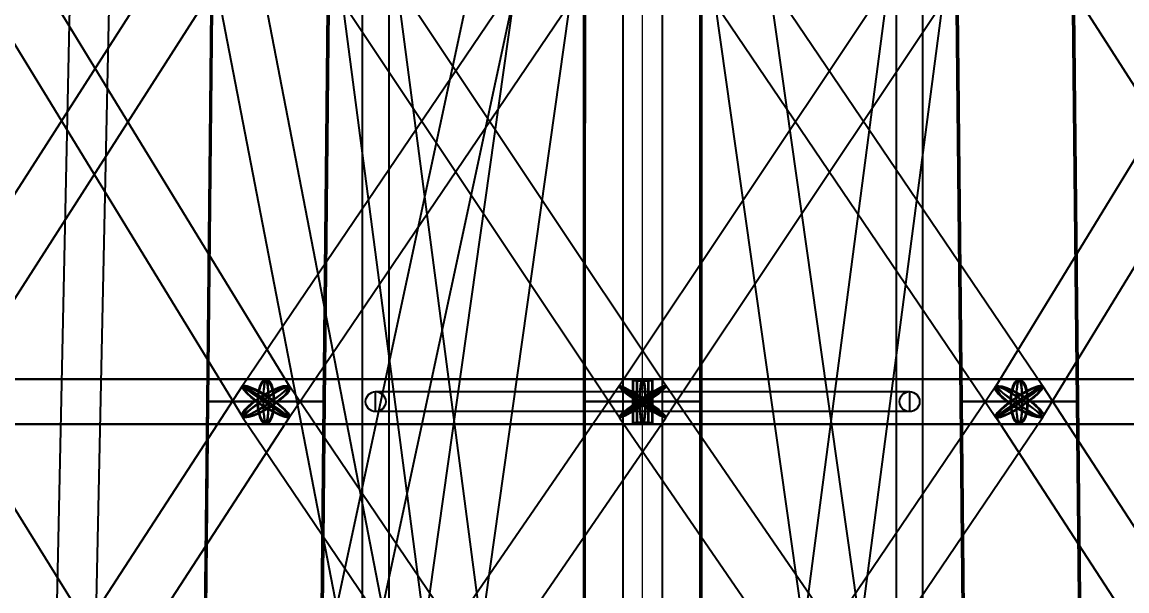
# Model space of a CAD drawing. Header units: millimetres. Extents: x -123812 to 252100, y -3000 to 639000.
# Drawn here: x -5578 to 4354, y 388299 to 393411 of the extents above; entities that cross this region are included whole.
import ezdxf

# ---------------------------------------------------------------- set-up
doc = ezdxf.new("R2010")
doc.units = ezdxf.units.MM
for name, color, linetype, lineweight in [('D-BMK-AXIS', 7, 'Continuous', 13), ('D-STR-CORE', 7, 'Continuous', 25), ('D-STR-DIM', 7, 'Continuous', 13), ('D-STR-STRC', 7, 'Continuous', 25)]:
    doc.layers.add(name, color=color, linetype=linetype, lineweight=lineweight)
doc.styles.add('OpenSansCondensed-Light', font='OpenSansCondensed-Light.ttf')
doc.styles.add('TOWER_UNICODE', font='Arial Unicode.ttf')
doc.dimstyles.new('EZDXF', dxfattribs={"dimtxt": 0.25, "dimasz": 0.175, "dimexe": 0.375, "dimexo": 0.125, "dimgap": 0.1, "dimtad": 1, "dimlfac": 100, "dimzin": 12, "dimdsep": 46, "dimtxsty": 'OpenSansCondensed-Light', "dimblk": 'ARCHTICK', "dimcen": 2.5, "dimazin": 3, "dimtfac": 0.5, "dimtmove": 2, "dimatfit": 3})

# ---------------------------------------------------------------- blocks, each defined once
blk = doc.blocks.new('_ARCHTICK')
at = {"color": 0, "linetype": 'BYBLOCK', "const_width": 0.15}
blk.add_lwpolyline([(-0.5, -0.5), (0.5, 0.5)], dxfattribs=at)

msp = doc.modelspace()

# ---------------------------------------------------------------- linework, layer by layer
at = {"layer": 'D-BMK-AXIS'}
msp.add_line((0, -3000), (0, 639000), dxfattribs=at)
at = {"layer": 'D-STR-CORE'}
for points in [[(-2520, 375000), (-2280, 375000), (-2280, 452500), (-2520, 452500)], [(-2520, 375000), (-2280, 375000), (-2280, 452500), (-2520, 452500)], [(2280, 375000), (2520, 375000), (2520, 452500), (2280, 452500)], [(2280, 375000), (2520, 375000), (2520, 452500), (2280, 452500)], [(-2400, 390090), (2400, 390090), (2400, 389910), (-2400, 389910)], [(2400, 389910), (-2400, 389910), (-2400, 390090), (2400, 390090)]]:
    msp.add_lwpolyline(points, close=True, dxfattribs=at)
for centre in [(-2400, 390000), (2400, 390000)]:
    msp.add_circle(centre, 90, dxfattribs=at)
at = {"layer": 'D-STR-STRC'}
for points in [[(-5170.6, 374957.7), (198.7, 399957.7), (191.9, 399964.4), (172.1, 399973.5), (140.5, 399984.3), (99.4, 399996.3), (51.4, 400008.5), (0, 400020.1), (-51.4, 400030.4), (-99.4, 400038.5), (-140.5, 400044.1), (-172.1, 400046.6), (-191.9, 400046), (-198.7, 400042.3), (-5568.1, 375042.3)], [(199.6, 375037.9), (-4637.4, 400037.9), (-4644.2, 400043.7), (-4664.1, 400046.5), (-4695.9, 400046.2), (-4737.2, 400042.7), (-4785.3, 400036.3), (-4837, 400027.4), (-4888.6, 400016.7), (-4936.7, 400004.8), (-4978.1, 399992.6), (-5009.8, 399980.9), (-5029.7, 399970.5), (-5036.5, 399962.1), (-199.6, 374962.1)], [(-3285.7, 374964.6), (251.5, 399964.6), (242.9, 399970.9), (217.8, 399979.1), (177.8, 399988.8), (125.8, 399999.2), (65.1, 400009.7), (0, 400019.5), (-65.1, 400028), (-125.8, 400034.6), (-177.8, 400038.8), (-217.8, 400040.4), (-242.9, 400039.2), (-251.5, 400035.4), (-3788.7, 375035.4)], [(251.8, 375033), (-3033.7, 400033), (-3042.3, 400035.6), (-3067.5, 400035.7), (-3107.5, 400033.4), (-3159.6, 400028.8), (-3220.4, 400022.3), (-3285.6, 400014.3), (-3350.7, 400005.2), (-3411.5, 399995.8), (-3463.6, 399986.7), (-3503.7, 399978.6), (-3528.8, 399971.8), (-3537.4, 399967), (-251.8, 374967)], [(251.8, 374966.9), (3537.4, 399966.9), (3528.8, 399968.2), (3503.7, 399971.7), (3463.6, 399977.1), (3411.5, 399984.1), (3350.7, 399992.1), (3285.6, 400000.7), (3220.4, 400009.2), (3159.6, 400017.1), (3107.5, 400023.9), (3067.5, 400029), (3042.3, 400032.1), (3033.7, 400033.1), (-251.8, 375033.1)], [(3788.7, 375035.6), (251.5, 400035.6), (242.9, 400035.7), (217.8, 400033.4), (177.8, 400028.8), (125.7, 400022.2), (65.1, 400014.2), (0, 400005.1), (-65.1, 399995.8), (-125.7, 399986.7), (-177.8, 399978.5), (-217.8, 399971.8), (-242.9, 399967), (-251.5, 399964.4), (3285.7, 374964.4)], [(-6328.4, 389862.2), (-3122.6, 394862.2), (-3122.2, 394876.4), (-3136.4, 394899.1), (-3164.2, 394928.7), (-3203.7, 394963.1), (-3252.2, 395000), (-3306.4, 395036.9), (-3362.6, 395071.3), (-3417, 395100.9), (-3465.8, 395123.6), (-3505.8, 395137.8), (-3534.3, 395142.7), (-3549.2, 395137.8), (-6755, 390137.8)], [(-6655.8, 394862.2), (-3597.6, 389862.2), (-3575.5, 389857.3), (-3540.5, 389862.2), (-3494.9, 389876.4), (-3442, 389899.1), (-3385.3, 389928.7), (-3328.6, 389963.1), (-3275.8, 390000), (-3230.6, 390036.9), (-3196, 390071.3), (-3174.4, 390100.9), (-3167.1, 390123.6), (-3174.8, 390137.8), (-6233.1, 395137.8)], [(-209.6, 395142.7), (-3595.8, 390142.7), (-3593.5, 390137.8), (-3577.1, 390123.6), (-3547.7, 390100.9), (-3507.3, 390071.3), (-3458.6, 390036.9), (-3405, 390000), (-3350.1, 389963.1), (-3297.7, 389928.7), (-3251.3, 389899.1), (-3214.1, 389876.4), (-3188.7, 389862.2), (-3176.7, 389857.3), (209.6, 394857.3)], [(-3547.6, 394862.2), (-211.7, 389862.2), (-206.4, 389857.3), (-187.1, 389862.2), (-155.1, 389876.4), (-112.5, 389899.1), (-62.2, 389928.7), (-7.6, 389963.1), (47.4, 390000), (99.2, 390036.9), (144.3, 390071.3), (179.5, 390100.9), (202.5, 390123.6), (211.7, 390137.8), (-3124.2, 395137.8)], [(3124.2, 395137.8), (-211.7, 390137.8), (-202.5, 390123.6), (-179.5, 390100.9), (-144.3, 390071.3), (-99.2, 390036.9), (-47.4, 390000), (7.6, 389963.1), (62.2, 389928.7), (112.5, 389899.1), (155.1, 389876.4), (187.1, 389862.2), (206.4, 389857.3), (211.7, 389862.2), (3547.6, 394862.2)], [(-209.6, 394857.3), (3176.7, 389857.3), (3188.7, 389862.2), (3214.1, 389876.4), (3251.3, 389899.1), (3297.7, 389928.7), (3350.1, 389963.1), (3405, 390000), (3458.6, 390036.9), (3507.3, 390071.3), (3547.7, 390100.9), (3577.1, 390123.6), (3593.5, 390137.8), (3595.8, 390142.7), (209.6, 395142.7)], [(6755, 390137.8), (3549.2, 395137.8), (3534.3, 395142.7), (3505.8, 395137.8), (3465.8, 395123.6), (3417, 395100.9), (3362.6, 395071.3), (3306.4, 395036.9), (3252.2, 395000), (3203.7, 394963.1), (3164.2, 394928.7), (3136.4, 394899.1), (3122.2, 394876.4), (3122.6, 394862.2), (6328.4, 389862.2)], [(6233.1, 395137.8), (3174.8, 390137.8), (3167.1, 390123.6), (3174.4, 390100.9), (3196, 390071.3), (3230.6, 390036.9), (3275.8, 390000), (3328.6, 389963.1), (3385.3, 389928.7), (3442, 389899.1), (3494.9, 389876.4), (3540.5, 389862.2), (3575.5, 389857.3), (3597.6, 389862.2), (6655.8, 394862.2)], [(-6426.5, 384860.8), (-3173.8, 389860.8), (-3173.3, 389875.2), (-3187.3, 389898.1), (-3214.8, 389927.9), (-3254.1, 389962.7), (-3302.3, 390000), (-3356.2, 390037.3), (-3412.2, 390072.1), (-3466.5, 390101.9), (-3515.2, 390124.8), (-3555.2, 390139.2), (-3583.6, 390144.1), (-3598.6, 390139.2), (-6851.3, 385139.2)], [(-3226, 385139.2), (-6331.1, 390139.2), (-6353.2, 390144.1), (-6388.2, 390139.2), (-6433.6, 390124.8), (-6486.3, 390101.9), (-6542.9, 390072.1), (-6599.3, 390037.3), (-6651.8, 390000), (-6696.9, 389962.7), (-6731.3, 389927.9), (-6752.8, 389898.1), (-6759.9, 389875.2), (-6752.2, 389860.8), (-3647.1, 384860.8)], [(-6541.7, 389796.8), (-3386.2, 389796.8), (-3366.1, 389803.7), (-3347.3, 389824), (-3331.2, 389856.3), (-3318.9, 389898.4), (-3311.1, 389947.4), (-3308.5, 390000), (-3311.1, 390052.6), (-3318.9, 390101.6), (-3331.2, 390143.7), (-3347.3, 390176), (-3366.1, 390196.3), (-3386.2, 390203.2), (-6541.7, 390203.2)], [(-6541.7, 389796.8), (-3386.2, 389796.8), (-3366.1, 389803.7), (-3347.3, 389824), (-3331.2, 389856.3), (-3318.9, 389898.4), (-3311.1, 389947.4), (-3308.5, 390000), (-3311.1, 390052.6), (-3318.9, 390101.6), (-3331.2, 390143.7), (-3347.3, 390176), (-3366.1, 390196.3), (-3386.2, 390203.2), (-6541.7, 390203.2)], [(-3228, 384855.9), (208.5, 389855.9), (206.4, 389860.8), (190.1, 389875.2), (160.9, 389898.1), (120.7, 389927.9), (72.3, 389962.7), (19, 390000), (-35.6, 390037.3), (-87.8, 390072.1), (-134, 390101.9), (-171.1, 390124.8), (-196.5, 390139.2), (-208.5, 390144.1), (-3645.1, 385144.1)], [(210.7, 385139.2), (-3175.5, 390139.2), (-3180.7, 390144.1), (-3199.9, 390139.2), (-3231.8, 390124.8), (-3274.3, 390101.9), (-3324.3, 390072.1), (-3378.6, 390037.3), (-3433.4, 390000), (-3485, 389962.7), (-3529.8, 389927.9), (-3564.9, 389898.1), (-3587.8, 389875.2), (-3596.9, 389860.8), (-210.7, 384860.8)], [(210.7, 384860.8), (3596.9, 389860.8), (3587.8, 389875.2), (3564.9, 389898.1), (3529.8, 389927.9), (3485, 389962.7), (3433.4, 390000), (3378.6, 390037.3), (3324.3, 390072.1), (3274.3, 390101.9), (3231.8, 390124.8), (3199.9, 390139.2), (3180.7, 390144.1), (3175.5, 390139.2), (-210.7, 385139.2)], [(3645.1, 385144.1), (208.5, 390144.1), (196.5, 390139.2), (171.1, 390124.8), (134, 390101.9), (87.8, 390072.1), (35.6, 390037.3), (-19, 390000), (-72.3, 389962.7), (-120.7, 389927.9), (-160.9, 389898.1), (-190.1, 389875.2), (-206.4, 389860.8), (-208.5, 389855.9), (3228, 384855.9)], [(6851.3, 385139.2), (3598.6, 390139.2), (3583.6, 390144.1), (3555.2, 390139.2), (3515.2, 390124.8), (3466.5, 390101.9), (3412.2, 390072.1), (3356.2, 390037.3), (3302.3, 390000), (3254.1, 389962.7), (3214.8, 389927.9), (3187.3, 389898.1), (3173.3, 389875.2), (3173.8, 389860.8), (6426.5, 384860.8)], [(6541.7, 390203.2), (3386.2, 390203.2), (3366.1, 390196.3), (3347.3, 390176), (3331.2, 390143.7), (3318.9, 390101.6), (3311.1, 390052.6), (3308.5, 390000), (3311.1, 389947.4), (3318.9, 389898.4), (3331.2, 389856.3), (3347.3, 389824), (3366.1, 389803.7), (3386.2, 389796.8), (6541.7, 389796.8)], [(6541.7, 390203.2), (3386.2, 390203.2), (3366.1, 390196.3), (3347.3, 390176), (3331.2, 390143.7), (3318.9, 390101.6), (3311.1, 390052.6), (3308.5, 390000), (3311.1, 389947.4), (3318.9, 389898.4), (3331.2, 389856.3), (3347.3, 389824), (3366.1, 389803.7), (3386.2, 389796.8), (6541.7, 389796.8)]]:
    msp.add_lwpolyline(points, dxfattribs=at)
for points in [[(-5547.2, 375000), (-5191.6, 375000), (-4659.2, 400000), (-5014.8, 400000)], [(-5547.2, 375000), (-5191.6, 375000), (-4659.2, 400000), (-5014.8, 400000)], [(-177.8, 400000), (-177.8, 375000), (177.8, 375000), (177.8, 400000)], [(-177.8, 375000), (177.8, 375000), (177.8, 400000), (-177.8, 400000)], [(-3918.9, 390000), (-2853.5, 390000), (-2804.4, 395000), (-3867.4, 395000)], [(-3904.3, 390000), (-2868.2, 390000), (-2818.3, 395000), (-3853.5, 395000)], [(-532.7, 390000), (532.7, 390000), (531.5, 395000), (-531.5, 395000)], [(-532.7, 390000), (532.7, 390000), (531.5, 395000), (-531.5, 395000)], [(-518.1, 390000), (518.1, 390000), (517.6, 395000), (-517.6, 395000)], [(2804.4, 395000), (2853.5, 390000), (3918.9, 390000), (3867.4, 395000)], [(2818.3, 395000), (2868.2, 390000), (3904.3, 390000), (3853.5, 395000)], [(-5913.6, 389800), (91.6, 389800), (91.6, 390200), (-5913.6, 390200)], [(-5873.7, 389800), (51.8, 389800), (51.8, 390200), (-5873.7, 390200)], [(-5873.7, 389800), (51.8, 389800), (51.8, 390200), (-5873.7, 390200)], [(-3496.6, 390000), (-3541.8, 389963.1), (-3576.4, 389928.7), (-3598.1, 389899.1), (-3605.3, 389876.4), (-3597.6, 389862.2), (-3575.5, 389857.3), (-3540.5, 389862.2), (-3494.9, 389876.4), (-3442, 389899.1), (-3385.3, 389928.7), (-3328.6, 389963.1), (-3275.8, 390000), (-3230.6, 390036.9), (-3196, 390071.3), (-3174.4, 390100.9), (-3167.1, 390123.6), (-3174.8, 390137.8), (-3197, 390142.7), (-3232, 390137.8), (-3277.5, 390123.6), (-3330.4, 390100.9), (-3387.2, 390071.3), (-3443.8, 390036.9)], [(-3302.3, 390000), (-3254.1, 389962.7), (-3214.8, 389927.9), (-3187.3, 389898.1), (-3173.3, 389875.2), (-3173.8, 389860.8), (-3188.8, 389855.9), (-3217.3, 389860.8), (-3257.2, 389875.2), (-3306, 389898.1), (-3360.2, 389927.9), (-3416.2, 389962.7), (-3470.1, 390000), (-3518.4, 390037.3), (-3557.6, 390072.1), (-3585.1, 390101.9), (-3599.1, 390124.8), (-3598.6, 390139.2), (-3583.6, 390144.1), (-3555.2, 390139.2), (-3515.2, 390124.8), (-3466.5, 390101.9), (-3412.2, 390072.1), (-3356.2, 390037.3)], [(-3339, 390000), (-3393.8, 389962.7), (-3448.1, 389927.9), (-3498.2, 389898.1), (-3540.6, 389875.2), (-3572.5, 389860.8), (-3591.7, 389855.9), (-3596.9, 389860.8), (-3587.8, 389875.2), (-3564.9, 389898.1), (-3529.8, 389927.9), (-3485, 389962.7), (-3433.4, 390000), (-3378.6, 390037.3), (-3324.3, 390072.1), (-3274.3, 390101.9), (-3231.8, 390124.8), (-3199.9, 390139.2), (-3180.7, 390144.1), (-3175.5, 390139.2), (-3184.7, 390124.8), (-3207.5, 390101.9), (-3242.6, 390072.1), (-3287.4, 390037.3)], [(-3405, 390000), (-3350.1, 389963.1), (-3297.7, 389928.7), (-3251.3, 389899.1), (-3214.1, 389876.4), (-3188.7, 389862.2), (-3176.7, 389857.3), (-3178.9, 389862.2), (-3195.3, 389876.4), (-3224.7, 389899.1), (-3265.2, 389928.7), (-3313.8, 389963.1), (-3367.4, 390000), (-3422.3, 390036.9), (-3474.7, 390071.3), (-3521.1, 390100.9), (-3558.3, 390123.6), (-3583.8, 390137.8), (-3595.8, 390142.7), (-3593.5, 390137.8), (-3577.1, 390123.6), (-3547.7, 390100.9), (-3507.3, 390071.3), (-3458.6, 390036.9)], [(-3464, 390000), (-3461.3, 389947.4), (-3453.6, 389898.4), (-3441.2, 389856.3), (-3425.1, 389824), (-3406.3, 389803.7), (-3386.2, 389796.8), (-3366.1, 389803.7), (-3347.3, 389824), (-3331.2, 389856.3), (-3318.9, 389898.4), (-3311.1, 389947.4), (-3308.5, 390000), (-3311.1, 390052.6), (-3318.9, 390101.6), (-3331.2, 390143.7), (-3347.3, 390176), (-3366.1, 390196.3), (-3386.2, 390203.2), (-3406.3, 390196.3), (-3425.1, 390176), (-3441.2, 390143.7), (-3453.6, 390101.6), (-3461.3, 390052.6)], [(-3464, 390000), (-3461.3, 389947.4), (-3453.6, 389898.4), (-3441.2, 389856.3), (-3425.1, 389824), (-3406.3, 389803.7), (-3386.2, 389796.8), (-3366.1, 389803.7), (-3347.3, 389824), (-3331.2, 389856.3), (-3318.9, 389898.4), (-3311.1, 389947.4), (-3308.5, 390000), (-3311.1, 390052.6), (-3318.9, 390101.6), (-3331.2, 390143.7), (-3347.3, 390176), (-3366.1, 390196.3), (-3386.2, 390203.2), (-3406.3, 390196.3), (-3425.1, 390176), (-3441.2, 390143.7), (-3453.6, 390101.6), (-3461.3, 390052.6)], [(-3457.9, 390000), (-3455.4, 389951.5), (-3448.3, 389906.4), (-3436.9, 389867.6), (-3422, 389837.9), (-3404.8, 389819.2), (-3386.2, 389812.8), (-3367.7, 389819.2), (-3350.4, 389837.9), (-3335.6, 389867.6), (-3324.2, 389906.4), (-3317, 389951.5), (-3314.6, 390000), (-3317, 390048.5), (-3324.2, 390093.6), (-3335.6, 390132.4), (-3350.4, 390162.1), (-3367.7, 390180.8), (-3386.2, 390187.2), (-3404.8, 390180.8), (-3422, 390162.1), (-3436.9, 390132.4), (-3448.3, 390093.6), (-3455.4, 390048.5)], [(-3457.9, 390000), (-3455.4, 389951.5), (-3448.3, 389906.4), (-3436.9, 389867.6), (-3422, 389837.9), (-3404.8, 389819.2), (-3386.2, 389812.8), (-3367.7, 389819.2), (-3350.4, 389837.9), (-3335.6, 389867.6), (-3324.2, 389906.4), (-3317, 389951.5), (-3314.6, 390000), (-3317, 390048.5), (-3324.2, 390093.6), (-3335.6, 390132.4), (-3350.4, 390162.1), (-3367.7, 390180.8), (-3386.2, 390187.2), (-3404.8, 390180.8), (-3422, 390162.1), (-3436.9, 390132.4), (-3448.3, 390093.6), (-3455.4, 390048.5)], [(-3412.7, 390000), (-3411.8, 389947.4), (-3409.2, 389898.4), (-3405, 389856.3), (-3399.5, 389824), (-3393.1, 389803.7), (-3386.2, 389796.8), (0, 389796.8), (6.9, 389803.7), (13.3, 389824), (18.8, 389856.3), (23, 389898.4), (25.6, 389947.4), (26.5, 390000), (25.6, 390052.6), (23, 390101.6), (18.8, 390143.7), (13.3, 390176), (6.9, 390196.3), (0, 390203.2), (-3386.2, 390203.2), (-3393.1, 390196.3), (-3399.5, 390176), (-3405, 390143.7), (-3409.2, 390101.6), (-3411.8, 390052.6)], [(-3412.7, 390000), (-3411.8, 389947.4), (-3409.2, 389898.4), (-3405, 389856.3), (-3399.5, 389824), (-3393.1, 389803.7), (-3386.2, 389796.8), (-3379.4, 389803.7), (-3373, 389824), (-3367.5, 389856.3), (-3363.2, 389898.4), (-3360.6, 389947.4), (-3359.7, 390000), (-3360.6, 390052.6), (-3363.2, 390101.6), (-3367.5, 390143.7), (-3373, 390176), (-3379.4, 390196.3), (-3386.2, 390203.2), (-3393.1, 390196.3), (-3399.5, 390176), (-3405, 390143.7), (-3409.2, 390101.6), (-3411.8, 390052.6)], [(-3412.7, 390000), (-3411.8, 389947.4), (-3409.2, 389898.4), (-3405, 389856.3), (-3399.5, 389824), (-3393.1, 389803.7), (-3386.2, 389796.8), (0, 389796.8), (6.9, 389803.7), (13.3, 389824), (18.8, 389856.3), (23, 389898.4), (25.6, 389947.4), (26.5, 390000), (25.6, 390052.6), (23, 390101.6), (18.8, 390143.7), (13.3, 390176), (6.9, 390196.3), (0, 390203.2), (-3386.2, 390203.2), (-3393.1, 390196.3), (-3399.5, 390176), (-3405, 390143.7), (-3409.2, 390101.6), (-3411.8, 390052.6)], [(-3412.7, 390000), (-3411.8, 389947.4), (-3409.2, 389898.4), (-3405, 389856.3), (-3399.5, 389824), (-3393.1, 389803.7), (-3386.2, 389796.8), (-3379.4, 389803.7), (-3373, 389824), (-3367.5, 389856.3), (-3363.2, 389898.4), (-3360.6, 389947.4), (-3359.7, 390000), (-3360.6, 390052.6), (-3363.2, 390101.6), (-3367.5, 390143.7), (-3373, 390176), (-3379.4, 390196.3), (-3386.2, 390203.2), (-3393.1, 390196.3), (-3399.5, 390176), (-3405, 390143.7), (-3409.2, 390101.6), (-3411.8, 390052.6)], [(-3410.7, 390000), (-3409.8, 389951.5), (-3407.4, 389906.4), (-3403.5, 389867.6), (-3398.4, 389837.9), (-3392.5, 389819.2), (-3386.2, 389812.8), (-3379.9, 389819.2), (-3374, 389837.9), (-3368.9, 389867.6), (-3365.1, 389906.4), (-3362.6, 389951.5), (-3361.8, 390000), (-3362.6, 390048.5), (-3365.1, 390093.6), (-3368.9, 390132.4), (-3374, 390162.1), (-3379.9, 390180.8), (-3386.2, 390187.2), (-3392.5, 390180.8), (-3398.4, 390162.1), (-3403.5, 390132.4), (-3407.4, 390093.6), (-3409.8, 390048.5)], [(-3410.7, 390000), (-3409.8, 389951.5), (-3407.4, 389906.4), (-3403.5, 389867.6), (-3398.4, 389837.9), (-3392.5, 389819.2), (-3386.2, 389812.8), (-3379.9, 389819.2), (-3374, 389837.9), (-3368.9, 389867.6), (-3365.1, 389906.4), (-3362.6, 389951.5), (-3361.8, 390000), (-3362.6, 390048.5), (-3365.1, 390093.6), (-3368.9, 390132.4), (-3374, 390162.1), (-3379.9, 390180.8), (-3386.2, 390187.2), (-3392.5, 390180.8), (-3398.4, 390162.1), (-3403.5, 390132.4), (-3407.4, 390093.6), (-3409.8, 390048.5)], [(-47.4, 390000), (-99.2, 389963.1), (-144.3, 389928.7), (-179.5, 389899.1), (-202.5, 389876.4), (-211.7, 389862.2), (-206.4, 389857.3), (-187.1, 389862.2), (-155.1, 389876.4), (-112.5, 389899.1), (-62.2, 389928.7), (-7.6, 389963.1), (47.4, 390000), (99.2, 390036.9), (144.3, 390071.3), (179.5, 390100.9), (202.5, 390123.6), (211.7, 390137.8), (206.4, 390142.7), (187.1, 390137.8), (155.1, 390123.6), (112.5, 390100.9), (62.2, 390071.3), (7.6, 390036.9)], [(47.4, 390000), (99.2, 389963.1), (144.3, 389928.7), (179.5, 389899.1), (202.5, 389876.4), (211.7, 389862.2), (206.4, 389857.3), (187.1, 389862.2), (155.1, 389876.4), (112.5, 389899.1), (62.2, 389928.7), (7.6, 389963.1), (-47.4, 390000), (-99.2, 390036.9), (-144.3, 390071.3), (-179.5, 390100.9), (-202.5, 390123.6), (-211.7, 390137.8), (-206.4, 390142.7), (-187.1, 390137.8), (-155.1, 390123.6), (-112.5, 390100.9), (-62.2, 390071.3), (-7.6, 390036.9)], [(19, 390000), (72.3, 389962.7), (120.7, 389927.9), (160.9, 389898.1), (190.1, 389875.2), (206.4, 389860.8), (208.5, 389855.9), (196.5, 389860.8), (171.1, 389875.2), (134, 389898.1), (87.8, 389927.9), (35.6, 389962.7), (-19, 390000), (-72.3, 390037.3), (-120.7, 390072.1), (-160.9, 390101.9), (-190.1, 390124.8), (-206.4, 390139.2), (-208.5, 390144.1), (-196.5, 390139.2), (-171.1, 390124.8), (-134, 390101.9), (-87.8, 390072.1), (-35.6, 390037.3)], [(-19, 390000), (-72.3, 389962.7), (-120.7, 389927.9), (-160.9, 389898.1), (-190.1, 389875.2), (-206.4, 389860.8), (-208.5, 389855.9), (-196.5, 389860.8), (-171.1, 389875.2), (-134, 389898.1), (-87.8, 389927.9), (-35.6, 389962.7), (19, 390000), (72.3, 390037.3), (120.7, 390072.1), (160.9, 390101.9), (190.1, 390124.8), (206.4, 390139.2), (208.5, 390144.1), (196.5, 390139.2), (171.1, 390124.8), (134, 390101.9), (87.8, 390072.1), (35.6, 390037.3)], [(91.6, 390200), (-91.6, 390200), (-91.6, 389800), (91.6, 389800)], [(86.1, 390188), (-86.1, 390188), (-86.1, 389812), (86.1, 389812)], [(51.8, 390200), (-51.8, 390200), (-51.8, 389800), (51.8, 389800)], [(51.8, 390200), (-51.8, 390200), (-51.8, 389800), (51.8, 389800)], [(-51.8, 389800), (5873.7, 389800), (5873.7, 390200), (-51.8, 390200)], [(-51.8, 390200), (51.8, 390200), (51.8, 389800), (-51.8, 389800)], [(-51.8, 389800), (5873.7, 389800), (5873.7, 390200), (-51.8, 390200)], [(-51.8, 390200), (51.8, 390200), (51.8, 389800), (-51.8, 389800)], [(48.7, 390188), (-48.7, 390188), (-48.7, 389812), (48.7, 389812)], [(48.7, 390188), (-48.7, 390188), (-48.7, 389812), (48.7, 389812)], [(-48.7, 390188), (48.7, 390188), (48.7, 389812), (-48.7, 389812)], [(-48.7, 390188), (48.7, 390188), (48.7, 389812), (-48.7, 389812)], [(-26.5, 390000), (-25.6, 389947.4), (-23, 389898.4), (-18.8, 389856.3), (-13.3, 389824), (-6.9, 389803.7), (0, 389796.8), (6.9, 389803.7), (13.3, 389824), (18.8, 389856.3), (23, 389898.4), (25.6, 389947.4), (26.5, 390000), (25.6, 390052.6), (23, 390101.6), (18.8, 390143.7), (13.3, 390176), (6.9, 390196.3), (0, 390203.2), (-6.9, 390196.3), (-13.3, 390176), (-18.8, 390143.7), (-23, 390101.6), (-25.6, 390052.6)], [(-26.5, 390000), (-25.6, 389947.4), (-23, 389898.4), (-18.8, 389856.3), (-13.3, 389824), (-6.9, 389803.7), (0, 389796.8), (6.9, 389803.7), (13.3, 389824), (18.8, 389856.3), (23, 389898.4), (25.6, 389947.4), (26.5, 390000), (25.6, 390052.6), (23, 390101.6), (18.8, 390143.7), (13.3, 390176), (6.9, 390196.3), (0, 390203.2), (-6.9, 390196.3), (-13.3, 390176), (-18.8, 390143.7), (-23, 390101.6), (-25.6, 390052.6)], [(-26.5, 390000), (-25.6, 389947.4), (-23, 389898.4), (-18.8, 389856.3), (-13.3, 389824), (-6.9, 389803.7), (0, 389796.8), (3386.2, 389796.8), (3393.1, 389803.7), (3399.5, 389824), (3405, 389856.3), (3409.2, 389898.4), (3411.8, 389947.4), (3412.7, 390000), (3411.8, 390052.6), (3409.2, 390101.6), (3405, 390143.7), (3399.5, 390176), (3393.1, 390196.3), (3386.2, 390203.2), (0, 390203.2), (-6.9, 390196.3), (-13.3, 390176), (-18.8, 390143.7), (-23, 390101.6), (-25.6, 390052.6)], [(26.5, 390000), (25.6, 389947.4), (23, 389898.4), (18.8, 389856.3), (13.3, 389824), (6.9, 389803.7), (0, 389796.8), (-6.9, 389803.7), (-13.3, 389824), (-18.8, 389856.3), (-23, 389898.4), (-25.6, 389947.4), (-26.5, 390000), (-25.6, 390052.6), (-23, 390101.6), (-18.8, 390143.7), (-13.3, 390176), (-6.9, 390196.3), (0, 390203.2), (6.9, 390196.3), (13.3, 390176), (18.8, 390143.7), (23, 390101.6), (25.6, 390052.6)], [(-26.5, 390000), (-25.6, 389947.4), (-23, 389898.4), (-18.8, 389856.3), (-13.3, 389824), (-6.9, 389803.7), (0, 389796.8), (3386.2, 389796.8), (3393.1, 389803.7), (3399.5, 389824), (3405, 389856.3), (3409.2, 389898.4), (3411.8, 389947.4), (3412.7, 390000), (3411.8, 390052.6), (3409.2, 390101.6), (3405, 390143.7), (3399.5, 390176), (3393.1, 390196.3), (3386.2, 390203.2), (0, 390203.2), (-6.9, 390196.3), (-13.3, 390176), (-18.8, 390143.7), (-23, 390101.6), (-25.6, 390052.6)], [(26.5, 390000), (25.6, 389947.4), (23, 389898.4), (18.8, 389856.3), (13.3, 389824), (6.9, 389803.7), (0, 389796.8), (-6.9, 389803.7), (-13.3, 389824), (-18.8, 389856.3), (-23, 389898.4), (-25.6, 389947.4), (-26.5, 390000), (-25.6, 390052.6), (-23, 390101.6), (-18.8, 390143.7), (-13.3, 390176), (-6.9, 390196.3), (0, 390203.2), (6.9, 390196.3), (13.3, 390176), (18.8, 390143.7), (23, 390101.6), (25.6, 390052.6)], [(-24.4, 390000), (-23.6, 389951.5), (-21.2, 389906.4), (-17.3, 389867.6), (-12.2, 389837.9), (-6.3, 389819.2), (0, 389812.8), (6.3, 389819.2), (12.2, 389837.9), (17.3, 389867.6), (21.2, 389906.4), (23.6, 389951.5), (24.4, 390000), (23.6, 390048.5), (21.2, 390093.6), (17.3, 390132.4), (12.2, 390162.1), (6.3, 390180.8), (0, 390187.2), (-6.3, 390180.8), (-12.2, 390162.1), (-17.3, 390132.4), (-21.2, 390093.6), (-23.6, 390048.5)], [(-24.4, 390000), (-23.6, 389951.5), (-21.2, 389906.4), (-17.3, 389867.6), (-12.2, 389837.9), (-6.3, 389819.2), (0, 389812.8), (6.3, 389819.2), (12.2, 389837.9), (17.3, 389867.6), (21.2, 389906.4), (23.6, 389951.5), (24.4, 390000), (23.6, 390048.5), (21.2, 390093.6), (17.3, 390132.4), (12.2, 390162.1), (6.3, 390180.8), (0, 390187.2), (-6.3, 390180.8), (-12.2, 390162.1), (-17.3, 390132.4), (-21.2, 390093.6), (-23.6, 390048.5)], [(24.4, 390000), (23.6, 389951.5), (21.2, 389906.4), (17.3, 389867.6), (12.2, 389837.9), (6.3, 389819.2), (0, 389812.8), (-6.3, 389819.2), (-12.2, 389837.9), (-17.3, 389867.6), (-21.2, 389906.4), (-23.6, 389951.5), (-24.4, 390000), (-23.6, 390048.5), (-21.2, 390093.6), (-17.3, 390132.4), (-12.2, 390162.1), (-6.3, 390180.8), (0, 390187.2), (6.3, 390180.8), (12.2, 390162.1), (17.3, 390132.4), (21.2, 390093.6), (23.6, 390048.5)], [(24.4, 390000), (23.6, 389951.5), (21.2, 389906.4), (17.3, 389867.6), (12.2, 389837.9), (6.3, 389819.2), (0, 389812.8), (-6.3, 389819.2), (-12.2, 389837.9), (-17.3, 389867.6), (-21.2, 389906.4), (-23.6, 389951.5), (-24.4, 390000), (-23.6, 390048.5), (-21.2, 390093.6), (-17.3, 390132.4), (-12.2, 390162.1), (-6.3, 390180.8), (0, 390187.2), (6.3, 390180.8), (12.2, 390162.1), (17.3, 390132.4), (21.2, 390093.6), (23.6, 390048.5)], [(3496.6, 390000), (3541.8, 389963.1), (3576.4, 389928.7), (3598.1, 389899.1), (3605.3, 389876.4), (3597.6, 389862.2), (3575.5, 389857.3), (3540.5, 389862.2), (3494.9, 389876.4), (3442, 389899.1), (3385.3, 389928.7), (3328.6, 389963.1), (3275.8, 390000), (3230.6, 390036.9), (3196, 390071.3), (3174.4, 390100.9), (3167.1, 390123.6), (3174.8, 390137.8), (3197, 390142.7), (3232, 390137.8), (3277.5, 390123.6), (3330.4, 390100.9), (3387.2, 390071.3), (3443.8, 390036.9)], [(3302.3, 390000), (3254.1, 389962.7), (3214.8, 389927.9), (3187.3, 389898.1), (3173.3, 389875.2), (3173.8, 389860.8), (3188.8, 389855.9), (3217.3, 389860.8), (3257.2, 389875.2), (3306, 389898.1), (3360.2, 389927.9), (3416.2, 389962.7), (3470.1, 390000), (3518.4, 390037.3), (3557.6, 390072.1), (3585.1, 390101.9), (3599.1, 390124.8), (3598.6, 390139.2), (3583.6, 390144.1), (3555.2, 390139.2), (3515.2, 390124.8), (3466.5, 390101.9), (3412.2, 390072.1), (3356.2, 390037.3)], [(3339, 390000), (3393.8, 389962.7), (3448.1, 389927.9), (3498.2, 389898.1), (3540.6, 389875.2), (3572.5, 389860.8), (3591.7, 389855.9), (3596.9, 389860.8), (3587.8, 389875.2), (3564.9, 389898.1), (3529.8, 389927.9), (3485, 389962.7), (3433.4, 390000), (3378.6, 390037.3), (3324.3, 390072.1), (3274.3, 390101.9), (3231.8, 390124.8), (3199.9, 390139.2), (3180.7, 390144.1), (3175.5, 390139.2), (3184.7, 390124.8), (3207.5, 390101.9), (3242.6, 390072.1), (3287.4, 390037.3)], [(3405, 390000), (3350.1, 389963.1), (3297.7, 389928.7), (3251.3, 389899.1), (3214.1, 389876.4), (3188.7, 389862.2), (3176.7, 389857.3), (3178.9, 389862.2), (3195.3, 389876.4), (3224.7, 389899.1), (3265.2, 389928.7), (3313.8, 389963.1), (3367.4, 390000), (3422.3, 390036.9), (3474.7, 390071.3), (3521.1, 390100.9), (3558.3, 390123.6), (3583.8, 390137.8), (3595.8, 390142.7), (3593.5, 390137.8), (3577.1, 390123.6), (3547.7, 390100.9), (3507.3, 390071.3), (3458.6, 390036.9)], [(3464, 390000), (3461.3, 389947.4), (3453.6, 389898.4), (3441.2, 389856.3), (3425.1, 389824), (3406.3, 389803.7), (3386.2, 389796.8), (3366.1, 389803.7), (3347.3, 389824), (3331.2, 389856.3), (3318.9, 389898.4), (3311.1, 389947.4), (3308.5, 390000), (3311.1, 390052.6), (3318.9, 390101.6), (3331.2, 390143.7), (3347.3, 390176), (3366.1, 390196.3), (3386.2, 390203.2), (3406.3, 390196.3), (3425.1, 390176), (3441.2, 390143.7), (3453.6, 390101.6), (3461.3, 390052.6)], [(3464, 390000), (3461.3, 389947.4), (3453.6, 389898.4), (3441.2, 389856.3), (3425.1, 389824), (3406.3, 389803.7), (3386.2, 389796.8), (3366.1, 389803.7), (3347.3, 389824), (3331.2, 389856.3), (3318.9, 389898.4), (3311.1, 389947.4), (3308.5, 390000), (3311.1, 390052.6), (3318.9, 390101.6), (3331.2, 390143.7), (3347.3, 390176), (3366.1, 390196.3), (3386.2, 390203.2), (3406.3, 390196.3), (3425.1, 390176), (3441.2, 390143.7), (3453.6, 390101.6), (3461.3, 390052.6)], [(3457.9, 390000), (3455.4, 389951.5), (3448.3, 389906.4), (3436.9, 389867.6), (3422, 389837.9), (3404.8, 389819.2), (3386.2, 389812.8), (3367.7, 389819.2), (3350.4, 389837.9), (3335.6, 389867.6), (3324.2, 389906.4), (3317, 389951.5), (3314.6, 390000), (3317, 390048.5), (3324.2, 390093.6), (3335.6, 390132.4), (3350.4, 390162.1), (3367.7, 390180.8), (3386.2, 390187.2), (3404.8, 390180.8), (3422, 390162.1), (3436.9, 390132.4), (3448.3, 390093.6), (3455.4, 390048.5)], [(3457.9, 390000), (3455.4, 389951.5), (3448.3, 389906.4), (3436.9, 389867.6), (3422, 389837.9), (3404.8, 389819.2), (3386.2, 389812.8), (3367.7, 389819.2), (3350.4, 389837.9), (3335.6, 389867.6), (3324.2, 389906.4), (3317, 389951.5), (3314.6, 390000), (3317, 390048.5), (3324.2, 390093.6), (3335.6, 390132.4), (3350.4, 390162.1), (3367.7, 390180.8), (3386.2, 390187.2), (3404.8, 390180.8), (3422, 390162.1), (3436.9, 390132.4), (3448.3, 390093.6), (3455.4, 390048.5)], [(3412.7, 390000), (3411.8, 389947.4), (3409.2, 389898.4), (3405, 389856.3), (3399.5, 389824), (3393.1, 389803.7), (3386.2, 389796.8), (3379.4, 389803.7), (3373, 389824), (3367.5, 389856.3), (3363.2, 389898.4), (3360.6, 389947.4), (3359.7, 390000), (3360.6, 390052.6), (3363.2, 390101.6), (3367.5, 390143.7), (3373, 390176), (3379.4, 390196.3), (3386.2, 390203.2), (3393.1, 390196.3), (3399.5, 390176), (3405, 390143.7), (3409.2, 390101.6), (3411.8, 390052.6)], [(3412.7, 390000), (3411.8, 389947.4), (3409.2, 389898.4), (3405, 389856.3), (3399.5, 389824), (3393.1, 389803.7), (3386.2, 389796.8), (3379.4, 389803.7), (3373, 389824), (3367.5, 389856.3), (3363.2, 389898.4), (3360.6, 389947.4), (3359.7, 390000), (3360.6, 390052.6), (3363.2, 390101.6), (3367.5, 390143.7), (3373, 390176), (3379.4, 390196.3), (3386.2, 390203.2), (3393.1, 390196.3), (3399.5, 390176), (3405, 390143.7), (3409.2, 390101.6), (3411.8, 390052.6)], [(3410.7, 390000), (3409.8, 389951.5), (3407.4, 389906.4), (3403.5, 389867.6), (3398.4, 389837.9), (3392.5, 389819.2), (3386.2, 389812.8), (3379.9, 389819.2), (3374, 389837.9), (3368.9, 389867.6), (3365.1, 389906.4), (3362.6, 389951.5), (3361.8, 390000), (3362.6, 390048.5), (3365.1, 390093.6), (3368.9, 390132.4), (3374, 390162.1), (3379.9, 390180.8), (3386.2, 390187.2), (3392.5, 390180.8), (3398.4, 390162.1), (3403.5, 390132.4), (3407.4, 390093.6), (3409.8, 390048.5)], [(3410.7, 390000), (3409.8, 389951.5), (3407.4, 389906.4), (3403.5, 389867.6), (3398.4, 389837.9), (3392.5, 389819.2), (3386.2, 389812.8), (3379.9, 389819.2), (3374, 389837.9), (3368.9, 389867.6), (3365.1, 389906.4), (3362.6, 389951.5), (3361.8, 390000), (3362.6, 390048.5), (3365.1, 390093.6), (3368.9, 390132.4), (3374, 390162.1), (3379.9, 390180.8), (3386.2, 390187.2), (3392.5, 390180.8), (3398.4, 390162.1), (3403.5, 390132.4), (3407.4, 390093.6), (3409.8, 390048.5)], [(-3485.7, 390000), (-3526.5, 389966.7), (-3557.7, 389935.7), (-3577.2, 389909), (-3583.7, 389888.6), (-3576.8, 389875.7), (-3556.8, 389871.3), (-3525.3, 389875.7), (-3484.2, 389888.6), (-3436.5, 389909), (-3385.4, 389935.7), (-3334.3, 389966.7), (-3286.7, 390000), (-3245.9, 390033.3), (-3214.7, 390064.3), (-3195.2, 390091), (-3188.7, 390111.4), (-3195.7, 390124.3), (-3215.6, 390128.7), (-3247.2, 390124.3), (-3288.2, 390111.4), (-3335.9, 390091), (-3387.1, 390064.3), (-3438.2, 390033.3)], [(-3310.6, 390000), (-3267.1, 389966.4), (-3231.7, 389935), (-3206.9, 389908.1), (-3194.3, 389887.5), (-3194.7, 389874.5), (-3208.3, 389870), (-3233.9, 389874.5), (-3269.9, 389887.5), (-3313.9, 389908.1), (-3362.8, 389935), (-3413.2, 389966.4), (-3461.9, 390000), (-3505.4, 390033.6), (-3540.7, 390065), (-3565.6, 390091.9), (-3578.2, 390112.5), (-3577.7, 390125.5), (-3564.2, 390130), (-3538.5, 390125.5), (-3502.5, 390112.5), (-3458.6, 390091.9), (-3409.7, 390065), (-3359.2, 390033.6)], [(-3343.7, 390000), (-3393.1, 389966.4), (-3442, 389935), (-3487.1, 389908.1), (-3525.4, 389887.5), (-3554.2, 389874.5), (-3571.5, 389870), (-3576.2, 389874.5), (-3567.9, 389887.5), (-3547.3, 389908.1), (-3515.7, 389935), (-3475.3, 389966.4), (-3428.8, 390000), (-3379.4, 390033.6), (-3330.4, 390065), (-3285.3, 390091.9), (-3247, 390112.5), (-3218.3, 390125.5), (-3200.9, 390130), (-3196.2, 390125.5), (-3204.5, 390112.5), (-3225.1, 390091.9), (-3256.7, 390065), (-3297.2, 390033.6)], [(-3403.2, 390000), (-3353.7, 389966.7), (-3306.4, 389935.7), (-3264.6, 389909), (-3231.1, 389888.6), (-3208.1, 389875.7), (-3197.3, 389871.3), (-3199.3, 389875.7), (-3214.1, 389888.6), (-3240.6, 389909), (-3277.1, 389935.7), (-3320.9, 389966.7), (-3369.3, 390000), (-3418.7, 390033.3), (-3466, 390064.3), (-3507.8, 390091), (-3541.4, 390111.4), (-3564.3, 390124.3), (-3575.1, 390128.7), (-3573.1, 390124.3), (-3558.3, 390111.4), (-3531.8, 390091), (-3495.4, 390064.3), (-3451.5, 390033.3)], [(-42.7, 390000), (-89.4, 389966.7), (-130.1, 389935.7), (-161.8, 389909), (-182.5, 389888.6), (-190.8, 389875.7), (-186.1, 389871.3), (-168.7, 389875.7), (-139.8, 389888.6), (-101.4, 389909), (-56.1, 389935.7), (-6.9, 389966.7), (42.7, 390000), (89.4, 390033.3), (130.1, 390064.3), (161.8, 390091), (182.5, 390111.4), (190.8, 390124.3), (186.1, 390128.7), (168.7, 390124.3), (139.8, 390111.4), (101.4, 390091), (56.1, 390064.3), (6.9, 390033.3)], [(42.7, 390000), (89.4, 389966.7), (130.1, 389935.7), (161.8, 389909), (182.5, 389888.6), (190.8, 389875.7), (186.1, 389871.3), (168.7, 389875.7), (139.8, 389888.6), (101.4, 389909), (56.1, 389935.7), (6.9, 389966.7), (-42.7, 390000), (-89.4, 390033.3), (-130.1, 390064.3), (-161.8, 390091), (-182.5, 390111.4), (-190.8, 390124.3), (-186.1, 390128.7), (-168.7, 390124.3), (-139.8, 390111.4), (-101.4, 390091), (-56.1, 390064.3), (-6.9, 390033.3)], [(17.1, 390000), (65.2, 389966.4), (108.9, 389935), (145.1, 389908.1), (171.4, 389887.5), (186.1, 389874.5), (188, 389870), (177.2, 389874.5), (154.3, 389887.5), (120.8, 389908.1), (79.2, 389935), (32.1, 389966.4), (-17.1, 390000), (-65.2, 390033.6), (-108.9, 390065), (-145.1, 390091.9), (-171.4, 390112.5), (-186.1, 390125.5), (-188, 390130), (-177.2, 390125.5), (-154.3, 390112.5), (-120.8, 390091.9), (-79.2, 390065), (-32.1, 390033.6)], [(-17.1, 390000), (-65.2, 389966.4), (-108.9, 389935), (-145.1, 389908.1), (-171.4, 389887.5), (-186.1, 389874.5), (-188, 389870), (-177.2, 389874.5), (-154.3, 389887.5), (-120.8, 389908.1), (-79.2, 389935), (-32.1, 389966.4), (17.1, 390000), (65.2, 390033.6), (108.9, 390065), (145.1, 390091.9), (171.4, 390112.5), (186.1, 390125.5), (188, 390130), (177.2, 390125.5), (154.3, 390112.5), (120.8, 390091.9), (79.2, 390065), (32.1, 390033.6)], [(3485.7, 390000), (3526.5, 389966.7), (3557.7, 389935.7), (3577.2, 389909), (3583.7, 389888.6), (3576.8, 389875.7), (3556.8, 389871.3), (3525.3, 389875.7), (3484.2, 389888.6), (3436.5, 389909), (3385.4, 389935.7), (3334.3, 389966.7), (3286.7, 390000), (3245.9, 390033.3), (3214.7, 390064.3), (3195.2, 390091), (3188.7, 390111.4), (3195.7, 390124.3), (3215.6, 390128.7), (3247.2, 390124.3), (3288.2, 390111.4), (3335.9, 390091), (3387.1, 390064.3), (3438.2, 390033.3)], [(3310.6, 390000), (3267.1, 389966.4), (3231.7, 389935), (3206.9, 389908.1), (3194.3, 389887.5), (3194.7, 389874.5), (3208.3, 389870), (3233.9, 389874.5), (3269.9, 389887.5), (3313.9, 389908.1), (3362.8, 389935), (3413.2, 389966.4), (3461.9, 390000), (3505.4, 390033.6), (3540.7, 390065), (3565.6, 390091.9), (3578.2, 390112.5), (3577.7, 390125.5), (3564.2, 390130), (3538.5, 390125.5), (3502.5, 390112.5), (3458.6, 390091.9), (3409.7, 390065), (3359.2, 390033.6)], [(3343.7, 390000), (3393.1, 389966.4), (3442, 389935), (3487.1, 389908.1), (3525.4, 389887.5), (3554.2, 389874.5), (3571.5, 389870), (3576.2, 389874.5), (3567.9, 389887.5), (3547.3, 389908.1), (3515.7, 389935), (3475.3, 389966.4), (3428.8, 390000), (3379.4, 390033.6), (3330.4, 390065), (3285.3, 390091.9), (3247, 390112.5), (3218.3, 390125.5), (3200.9, 390130), (3196.2, 390125.5), (3204.5, 390112.5), (3225.1, 390091.9), (3256.7, 390065), (3297.2, 390033.6)], [(3403.2, 390000), (3353.7, 389966.7), (3306.4, 389935.7), (3264.6, 389909), (3231.1, 389888.6), (3208.1, 389875.7), (3197.3, 389871.3), (3199.3, 389875.7), (3214.1, 389888.6), (3240.6, 389909), (3277.1, 389935.7), (3320.9, 389966.7), (3369.3, 390000), (3418.7, 390033.3), (3466, 390064.3), (3507.8, 390091), (3541.4, 390111.4), (3564.3, 390124.3), (3575.1, 390128.7), (3573.1, 390124.3), (3558.3, 390111.4), (3531.8, 390091), (3495.4, 390064.3), (3451.5, 390033.3)], [(-3970.4, 385000), (-2902.7, 385000), (-2853.5, 390000), (-3918.9, 390000)], [(-3955.1, 385000), (-2918, 385000), (-2868.2, 390000), (-3904.3, 390000)], [(-2853.5, 390000), (-2871.7, 390000), (-2924.9, 390000), (-3009.5, 390000), (-3119.9, 390000), (-3248.3, 390000), (-3386.2, 390000), (-3524.1, 390000), (-3652.6, 390000), (-3762.9, 390000), (-3847.5, 390000), (-3900.8, 390000), (-3918.9, 390000), (-3900.8, 390000), (-3847.5, 390000), (-3762.9, 390000), (-3652.6, 390000), (-3524.1, 390000), (-3386.2, 390000), (-3248.3, 390000), (-3119.9, 390000), (-3009.5, 390000), (-2924.9, 390000), (-2871.7, 390000)], [(-2868.2, 390000), (-2885.8, 390000), (-2937.6, 390000), (-3019.9, 390000), (-3127.2, 390000), (-3252.1, 390000), (-3386.2, 390000), (-3520.3, 390000), (-3645.2, 390000), (-3752.5, 390000), (-3834.9, 390000), (-3886.6, 390000), (-3904.3, 390000), (-3886.6, 390000), (-3834.9, 390000), (-3752.5, 390000), (-3645.2, 390000), (-3520.3, 390000), (-3386.2, 390000), (-3252.1, 390000), (-3127.2, 390000), (-3019.9, 390000), (-2937.6, 390000), (-2885.8, 390000)], [(-2868.2, 390000), (-2885.8, 390000), (-2937.6, 390000), (-3019.9, 390000), (-3127.2, 390000), (-3252.1, 390000), (-3386.2, 390000), (-3520.3, 390000), (-3645.2, 390000), (-3752.5, 390000), (-3834.9, 390000), (-3886.6, 390000), (-3904.3, 390000), (-3886.6, 390000), (-3834.9, 390000), (-3752.5, 390000), (-3645.2, 390000), (-3520.3, 390000), (-3386.2, 390000), (-3252.1, 390000), (-3127.2, 390000), (-3019.9, 390000), (-2937.6, 390000), (-2885.8, 390000)], [(-2919.8, 390000), (-2935.7, 390000), (-2982.3, 390000), (-3056.4, 390000), (-3153, 390000), (-3265.5, 390000), (-3386.2, 390000), (-3506.9, 390000), (-3619.4, 390000), (-3716, 390000), (-3790.2, 390000), (-3836.8, 390000), (-3852.6, 390000), (-3836.8, 390000), (-3790.2, 390000), (-3716, 390000), (-3619.4, 390000), (-3506.9, 390000), (-3386.2, 390000), (-3265.5, 390000), (-3153, 390000), (-3056.4, 390000), (-2982.3, 390000), (-2935.7, 390000)], [(-2919.8, 390000), (-2935.7, 390000), (-2982.3, 390000), (-3056.4, 390000), (-3153, 390000), (-3265.5, 390000), (-3386.2, 390000), (-3506.9, 390000), (-3619.4, 390000), (-3716, 390000), (-3790.2, 390000), (-3836.8, 390000), (-3852.6, 390000), (-3836.8, 390000), (-3790.2, 390000), (-3716, 390000), (-3619.4, 390000), (-3506.9, 390000), (-3386.2, 390000), (-3265.5, 390000), (-3153, 390000), (-3056.4, 390000), (-2982.3, 390000), (-2935.7, 390000)], [(-533.8, 385000), (533.8, 385000), (532.7, 390000), (-532.7, 390000)], [(-533.8, 385000), (533.8, 385000), (532.7, 390000), (-532.7, 390000)], [(532.7, 390000), (514.5, 390000), (461.3, 390000), (376.7, 390000), (266.3, 390000), (137.9, 390000), (0, 390000), (-137.9, 390000), (-266.3, 390000), (-376.7, 390000), (-461.3, 390000), (-514.5, 390000), (-532.7, 390000), (-514.5, 390000), (-461.3, 390000), (-376.7, 390000), (-266.3, 390000), (-137.9, 390000), (0, 390000), (137.9, 390000), (266.3, 390000), (376.7, 390000), (461.3, 390000), (514.5, 390000)], [(532.7, 390000), (514.5, 390000), (461.3, 390000), (376.7, 390000), (266.3, 390000), (137.9, 390000), (0, 390000), (-137.9, 390000), (-266.3, 390000), (-376.7, 390000), (-461.3, 390000), (-514.5, 390000), (-532.7, 390000), (-514.5, 390000), (-461.3, 390000), (-376.7, 390000), (-266.3, 390000), (-137.9, 390000), (0, 390000), (137.9, 390000), (266.3, 390000), (376.7, 390000), (461.3, 390000), (514.5, 390000)], [(-518.5, 385000), (518.5, 385000), (518.1, 390000), (-518.1, 390000)], [(518.1, 390000), (500.4, 390000), (448.6, 390000), (366.3, 390000), (259, 390000), (134.1, 390000), (0, 390000), (-134.1, 390000), (-259, 390000), (-366.3, 390000), (-448.6, 390000), (-500.4, 390000), (-518.1, 390000), (-500.4, 390000), (-448.6, 390000), (-366.3, 390000), (-259, 390000), (-134.1, 390000), (0, 390000), (134.1, 390000), (259, 390000), (366.3, 390000), (448.6, 390000), (500.4, 390000)], [(518.1, 390000), (500.4, 390000), (448.6, 390000), (366.3, 390000), (259, 390000), (134.1, 390000), (0, 390000), (-134.1, 390000), (-259, 390000), (-366.3, 390000), (-448.6, 390000), (-500.4, 390000), (-518.1, 390000), (-500.4, 390000), (-448.6, 390000), (-366.3, 390000), (-259, 390000), (-134.1, 390000), (0, 390000), (134.1, 390000), (259, 390000), (366.3, 390000), (448.6, 390000), (500.4, 390000)], [(466.4, 390000), (450.5, 390000), (403.9, 390000), (329.8, 390000), (233.2, 390000), (120.7, 390000), (0, 390000), (-120.7, 390000), (-233.2, 390000), (-329.8, 390000), (-403.9, 390000), (-450.5, 390000), (-466.4, 390000), (-450.5, 390000), (-403.9, 390000), (-329.8, 390000), (-233.2, 390000), (-120.7, 390000), (0, 390000), (120.7, 390000), (233.2, 390000), (329.8, 390000), (403.9, 390000), (450.5, 390000)], [(466.4, 390000), (450.5, 390000), (403.9, 390000), (329.8, 390000), (233.2, 390000), (120.7, 390000), (0, 390000), (-120.7, 390000), (-233.2, 390000), (-329.8, 390000), (-403.9, 390000), (-450.5, 390000), (-466.4, 390000), (-450.5, 390000), (-403.9, 390000), (-329.8, 390000), (-233.2, 390000), (-120.7, 390000), (0, 390000), (120.7, 390000), (233.2, 390000), (329.8, 390000), (403.9, 390000), (450.5, 390000)], [(2853.5, 390000), (2902.7, 385000), (3970.4, 385000), (3918.9, 390000)], [(3918.9, 390000), (3900.8, 390000), (3847.5, 390000), (3762.9, 390000), (3652.6, 390000), (3524.1, 390000), (3386.2, 390000), (3248.3, 390000), (3119.9, 390000), (3009.5, 390000), (2924.9, 390000), (2871.7, 390000), (2853.5, 390000), (2871.7, 390000), (2924.9, 390000), (3009.5, 390000), (3119.9, 390000), (3248.3, 390000), (3386.2, 390000), (3524.1, 390000), (3652.6, 390000), (3762.9, 390000), (3847.5, 390000), (3900.8, 390000)], [(2868.2, 390000), (2918, 385000), (3955.1, 385000), (3904.3, 390000)], [(3904.3, 390000), (3886.6, 390000), (3834.9, 390000), (3752.5, 390000), (3645.2, 390000), (3520.3, 390000), (3386.2, 390000), (3252.1, 390000), (3127.2, 390000), (3019.9, 390000), (2937.6, 390000), (2885.8, 390000), (2868.2, 390000), (2885.8, 390000), (2937.6, 390000), (3019.9, 390000), (3127.2, 390000), (3252.1, 390000), (3386.2, 390000), (3520.3, 390000), (3645.2, 390000), (3752.5, 390000), (3834.9, 390000), (3886.6, 390000)], [(3904.3, 390000), (3886.6, 390000), (3834.9, 390000), (3752.5, 390000), (3645.2, 390000), (3520.3, 390000), (3386.2, 390000), (3252.1, 390000), (3127.2, 390000), (3019.9, 390000), (2937.6, 390000), (2885.8, 390000), (2868.2, 390000), (2885.8, 390000), (2937.6, 390000), (3019.9, 390000), (3127.2, 390000), (3252.1, 390000), (3386.2, 390000), (3520.3, 390000), (3645.2, 390000), (3752.5, 390000), (3834.9, 390000), (3886.6, 390000)], [(3852.6, 390000), (3836.8, 390000), (3790.2, 390000), (3716, 390000), (3619.4, 390000), (3506.9, 390000), (3386.2, 390000), (3265.5, 390000), (3153, 390000), (3056.4, 390000), (2982.3, 390000), (2935.7, 390000), (2919.8, 390000), (2935.7, 390000), (2982.3, 390000), (3056.4, 390000), (3153, 390000), (3265.5, 390000), (3386.2, 390000), (3506.9, 390000), (3619.4, 390000), (3716, 390000), (3790.2, 390000), (3836.8, 390000)], [(3852.6, 390000), (3836.8, 390000), (3790.2, 390000), (3716, 390000), (3619.4, 390000), (3506.9, 390000), (3386.2, 390000), (3265.5, 390000), (3153, 390000), (3056.4, 390000), (2982.3, 390000), (2935.7, 390000), (2919.8, 390000), (2935.7, 390000), (2982.3, 390000), (3056.4, 390000), (3153, 390000), (3265.5, 390000), (3386.2, 390000), (3506.9, 390000), (3619.4, 390000), (3716, 390000), (3790.2, 390000), (3836.8, 390000)]]:
    msp.add_lwpolyline(points, close=True, dxfattribs=at)

# ---------------------------------------------------------------- dimensions: what is measured, and where the dimension line sits
at = {"layer": 'D-STR-DIM'}
for base, p2 in [((-112000, 0), (0, 634000)), ((187000, 0), (0, 450000))]:
    msp.add_linear_dim(base=base, p1=(0, 0), p2=p2, angle=90, dimstyle='EZDXF', override={"dimtxt": 8400, "dimasz": 3750, "dimexe": 2100, "dimexo": 1800, "dimgap": 2100, "dimtad": 1, "dimdec": 0, "dimlfac": 1, "dimlunit": 2, "dimtxsty": 'TOWER_UNICODE', "dimclrd": 7, "dimclre": 7, "dimclrt": 7}, dxfattribs=at).render()

doc.saveas('drawing.dxf')
